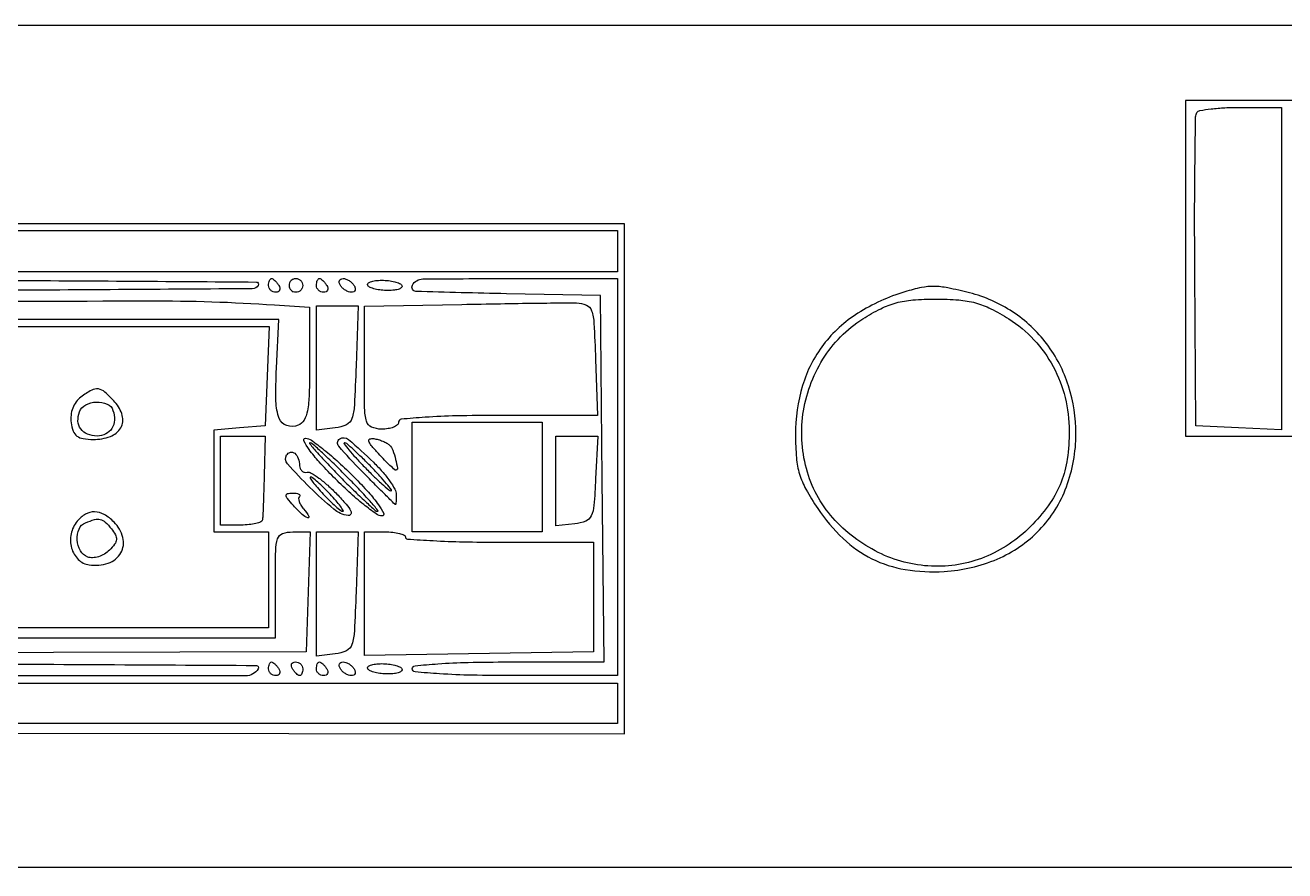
# Model space of a CAD drawing. Header units: inches. Extents: x 57 to 2760, y -193 to 2149.
# Drawn here: x 504.67 to 531.92, y 891.45 to 909.73 of the extents above; entities that cross this region are included whole.
import ezdxf

# ---------------------------------------------------------------- set-up
doc = ezdxf.new("R2010")
doc.units = ezdxf.units.IN
doc.header["$MEASUREMENT"] = 0
doc.set_wipeout_variables(frame=1)

# ---------------------------------------------------------------- blocks, each defined once
blk = doc.blocks.new('TG7-1H40CA')
blk.add_wipeout([(-0.386, 49.351), (148.648, 49.351), (148.648, -0.051), (-0.352, 0.023)])
for points in [[(74.148, 34.404), (110.455, 34.367), (110.455, 45.396), (83.66, 45.396, -0.000388)], [(64.735, 45.429, -0.000017), (56.91, 45.461, -0.408403)], [(58.693, 49.689), (148.648, 49.689), (148.648, 32.369), (147.834, 32.369, 0.008002), (147.304, 32.36, 0.11737), (147.125, 32.312, 0.230406), (147.042, 32.196, 0.041432), (147.02, 31.925), (147.02, 31.481), (1.203, 31.481)], [(124.666, 47.913), (124.666, 40.941), (123.741, 40.985), (122.816, 41.029), (122.794, 44.36, -0.001921), (122.79, 45.645, -0.003048), (122.798, 46.745, -0.000707), (122.812, 47.708, -0.133602), (122.84, 47.802, -0.217269), (122.904, 47.846, -0.012738), (123.146, 47.88, -0.017391), (123.445, 47.905, -0.011783), (123.787, 47.913), (124.666, 47.913)], [(110.307, 45.248), (110.307, 44.36), (83.364, 44.36, -0.000329), (70.871, 44.368, -0.001135), (62.778, 44.397, -0.000086), (56.503, 44.435, -0.412399), (56.421, 44.518, -0.063338), (56.431, 44.597, -0.019816), (56.466, 44.713, -0.01945), (56.515, 44.841, -0.020338), (56.574, 44.962, -0.271617), (56.902, 45.162, -0.001975), (60.227, 45.21, -0.002509), (66.005, 45.243, -0.000148), (83.517, 45.248), (110.307, 45.248)], [(103.292, 44.201, -0.200038), (103.405, 44.201, -0.097945), (103.453, 44.168, -0.097945), (103.486, 44.12, -0.099038)], [(110.307, 44.212), (110.307, 35.626), (108.086, 35.626, -0.004994), (107.154, 35.635, -0.011649), (106.458, 35.665, -0.006567), (105.926, 35.708, -0.387276), (105.865, 35.774, -0.385043), (105.925, 35.839, -0.007347), (106.421, 35.882, -0.012407), (107.073, 35.912, -0.0054), (107.94, 35.922), (110.015, 35.922), (109.976, 39.882), (109.937, 43.842), (107.901, 43.883, -0.002652), (105.946, 43.933, -0.563446), (105.869, 44.069, -0.268226), (106.094, 44.202, -0.002523), (108.086, 44.212), (110.307, 44.212)], [(103.486, 44.12, -0.200038), (103.486, 44.007, -0.097945), (103.453, 43.959, -0.097945), (103.405, 43.927, -0.200038), (103.292, 43.927, -0.097945)], [(103.656, 38.734), (103.571, 36.144), (89.902, 36.106, -0.000517), (82.793, 36.094, -0.002894), (78.987, 36.113, -0.000877), (76.371, 36.146, -0.507398), (76.295, 36.254, -0.318014), (76.441, 36.361, -0.000869), (79.037, 36.402, -0.002934), (82.778, 36.432, -0.000549), (89.631, 36.44), (102.905, 36.44), (102.905, 37.587, -0.004667), (102.912, 38.335, -0.074618), (102.954, 38.584, -0.230288), (103.062, 38.696, -0.087434), (103.281, 38.734), (103.656, 38.734)], [(110.307, 35.463), (110.307, 34.589), (37.916, 34.589), (37.916, 34.935, -0.024184), (37.923, 35.074, -0.027411), (37.943, 35.206, -0.028185), (37.972, 35.314, -0.117119), (38.008, 35.372, -0.198246), (38.098, 35.409, -0.000009), (48.678, 35.436, -0.000394), (60.353, 35.457, -0.000237), (74.203, 35.463), (110.307, 35.463)]]:
    blk.add_lwpolyline(points, format="xyb")
for points in [[(122.594, 48.061), (122.594, 40.807), (136.361, 40.807), (136.361, 48.061), (122.594, 48.061)], [(55.981, 43.176), (102.77, 43.176), (102.726, 42.102), (102.683, 41.029), (102.128, 40.983), (101.572, 40.937), (101.572, 38.734), (102.757, 38.734), (102.757, 36.662), (76.258, 36.662)], [(108.678, 41.103), (108.678, 38.734), (105.865, 38.734), (105.865, 41.103), (108.678, 41.103)]]:
    blk.add_lwpolyline(points)
for points in [[(102.535, 44.064, -0.258138), (102.405, 43.991, -0.000091), (96.614, 43.953, -0.00117), (89.457, 43.924, -0.000421), (79.275, 43.916, -0.000413), (69.036, 43.924, -0.001191), (61.936, 43.953, -0.000096), (56.239, 43.99, -0.585102), (56.199, 44.064, -0.258138), (56.328, 44.137, -0.000091), (62.119, 44.174, -0.00117), (69.277, 44.203, -0.000421), (79.458, 44.212, -0.000413), (89.697, 44.203, -0.001191), (96.797, 44.175, -0.000096), (102.494, 44.137, -0.585102)], [(102.979, 44.064, -0.082592), (103.002, 44.007, -0.161196), (102.997, 43.959, -0.182303), (102.966, 43.927, -0.108972), (102.913, 43.916, -0.093332), (102.854, 43.927, -0.09642), (102.803, 43.959, -0.099167), (102.769, 44.007, -0.105053), (102.757, 44.064, -0.042167), (102.761, 44.12, -0.061769), (102.776, 44.168, -0.081139), (102.797, 44.201, -0.210953), (102.822, 44.212, -0.151918), (102.853, 44.202, -0.038439), (102.895, 44.168, -0.035638), (102.939, 44.12, -0.029505)], [(104.015, 44.064, -0.082592), (104.038, 44.007, -0.161196), (104.034, 43.959, -0.182303), (104.002, 43.927, -0.108972), (103.95, 43.916, -0.093332), (103.89, 43.927, -0.09642), (103.839, 43.959, -0.099167), (103.805, 44.007, -0.105053), (103.793, 44.064, -0.042167), (103.798, 44.12, -0.061769), (103.812, 44.168, -0.081139), (103.833, 44.201, -0.210953), (103.858, 44.212, -0.151918), (103.889, 44.202, -0.038439), (103.931, 44.168, -0.035638), (103.975, 44.12, -0.029505)], [(104.607, 44.064, -0.076764), (104.631, 44.007, -0.154201), (104.628, 43.959, -0.186277), (104.6, 43.927, -0.117858), (104.551, 43.916, -0.085235), (104.487, 43.927, -0.053414), (104.419, 43.959, -0.051777), (104.357, 44.007, -0.064269), (104.311, 44.064, -0.076764), (104.287, 44.12, -0.154201), (104.29, 44.168, -0.186277), (104.319, 44.2, -0.117858), (104.368, 44.212, -0.085235), (104.431, 44.201, -0.053414), (104.499, 44.168, -0.051777), (104.561, 44.12, -0.064269)], [(105.643, 44.064, -0.343045), (105.639, 44.022, -0.112886), (105.583, 43.985, -0.059677), (105.479, 43.961, -0.028619), (105.342, 43.953, -0.027772), (105.195, 43.961, -0.034216), (105.06, 43.985, -0.036545), (104.954, 44.021, -0.157082), (104.903, 44.064, -0.343045), (104.908, 44.106, -0.112886), (104.963, 44.142, -0.059677), (105.068, 44.167, -0.028619), (105.205, 44.175, -0.027772), (105.351, 44.167, -0.034216), (105.486, 44.142, -0.036545), (105.593, 44.107, -0.157082)], [(116.523, 43.925, 0.066245), (115.506, 43.462, 0.089688), (114.76, 42.783, 0.091578), (114.31, 41.898, 0.072079), (114.156, 40.831, 0.020485), (114.176, 40.334, 0.053012), (114.243, 39.983, 0.053735), (114.382, 39.655, 0.021525), (114.637, 39.241, 0.053797), (115.187, 38.59, 0.074942), (115.81, 38.153, 0.075416), (116.531, 37.921, 0.055275), (117.372, 37.878, 0.085245), (118.519, 38.147, 0.101865), (119.432, 38.776, 0.102782), (120.016, 39.708, 0.088248), (120.223, 40.85, 0.078227), (120.062, 41.889, 0.084342), (119.591, 42.8, 0.085705), (118.853, 43.492, 0.084233), (117.921, 43.903, 0.011792), (117.449, 44.01, 0.045833), (117.151, 44.042, 0.05525), (116.88, 44.017, 0.02271)], [(103.645, 42.363, -0.007176), (103.635, 41.706, -0.038955), (103.598, 41.352, -0.082383), (103.524, 41.148, -0.174528), (103.398, 41.04, -0.168598), (103.15, 41.032, -0.23017), (102.989, 41.183, -0.087418), (102.918, 41.557, -0.015661), (102.929, 42.271), (102.979, 43.324), (79.552, 43.324, -0.000414), (69.253, 43.332, -0.00116), (62.037, 43.361, -0.000076), (56.197, 43.399, -0.412285), (56.125, 43.471, -0.413129), (56.228, 43.574, -0.00001), (78.779, 43.657, -0.000143), (100.174, 43.73, -0.01762), (102.885, 43.642), (103.645, 43.591)], [(104.65, 42.324, -0.004218), (104.614, 41.469, -0.068491), (104.561, 41.187, -0.203522), (104.441, 41.051, -0.082613), (104.2, 40.982), (103.793, 40.935), (103.793, 43.62), (104.693, 43.62)], [(109.831, 42.465), (109.874, 41.251), (107.722, 41.251, 0.005176), (106.82, 41.242, 0.011991), (106.145, 41.212, 0.006916), (105.629, 41.169, 0.386273), (105.569, 41.103, -0.226478), (105.542, 41.046, -0.074992), (105.461, 40.998, -0.057076), (105.341, 40.966, -0.038131), (105.199, 40.955, -0.104038), (104.985, 41, -0.224775), (104.877, 41.125, -0.064298), (104.836, 41.408, -0.003725), (104.829, 42.283), (104.829, 43.612), (106.939, 43.653, -0.00063), (107.774, 43.668, -0.000824), (108.537, 43.68, -0.000606), (109.177, 43.687, -0.007684), (109.418, 43.686, -0.099178), (109.632, 43.639, -0.210456), (109.744, 43.517, -0.068116), (109.797, 43.246, -0.004678)], [(118.768, 43.34, -0.06439), (119.314, 42.887, -0.063367), (119.729, 42.308, -0.06279), (119.989, 41.637, -0.061191), (120.077, 40.918, -0.035297), (120.034, 40.31, -0.057747), (119.903, 39.811, -0.058708), (119.664, 39.361, -0.03788), (119.291, 38.902, -0.101046), (118.314, 38.217, -0.107506), (117.169, 37.99, -0.105474), (116.015, 38.258, -0.093988), (115.016, 38.98, -0.117957), (114.413, 40.027, -0.106278), (114.318, 41.276, -0.105157), (114.746, 42.465, -0.11315), (115.612, 43.34, -0.025269), (116, 43.56, -0.049961), (116.33, 43.686, -0.046689), (116.693, 43.748, -0.019458), (117.19, 43.768, -0.019458), (117.687, 43.748, -0.046689), (118.05, 43.686, -0.049961), (118.381, 43.56, -0.025269)], [(98.7, 41.65, 0.074966), (98.594, 41.545, 0.068412), (98.52, 41.411, 0.06589), (98.484, 41.257, 0.061062), (98.487, 41.095, 0.055109), (98.533, 40.913, 0.141816), (98.613, 40.806, 0.124449), (98.746, 40.75, 0.037918), (98.966, 40.733, 0.087409), (99.335, 40.798, 0.175688), (99.559, 40.985, 0.202901), (99.593, 41.251, 0.115821), (99.434, 41.538, 0.023283), (99.216, 41.758, 0.148951), (99.076, 41.824, 0.166196), (98.931, 41.798, 0.030828)], [(99.392, 41.362, -0.093014), (99.423, 41.152, -0.130267), (99.369, 40.972, -0.140291), (99.236, 40.851, -0.115447), (99.049, 40.807, -0.093755), (98.839, 40.847, -0.14337), (98.694, 40.959, -0.147883), (98.635, 41.129, -0.101953), (98.668, 41.332, -0.184894), (98.801, 41.48, -0.108361), (99.034, 41.542, -0.112925), (99.265, 41.499, -0.209666)], [(102.663, 39.956, -0.001453), (102.653, 39.622, -0.002012), (102.643, 39.322, -0.00125), (102.632, 39.07, -0.025103), (102.625, 38.993, -0.26386), (102.591, 38.95, -0.039312), (102.483, 38.915, -0.035663), (102.336, 38.891, -0.023525), (102.165, 38.882), (101.72, 38.882), (101.72, 40.807), (102.685, 40.807)], [(104.607, 39.919, -0.011922), (104.918, 39.59, -0.026319), (105.135, 39.321, -0.039583), (105.249, 39.134, -0.559281), (105.215, 39.08, -0.155718), (105.088, 39.121, -0.013793), (104.815, 39.326, -0.01698), (104.497, 39.597, -0.012413), (104.163, 39.919, -0.011922), (103.853, 40.248, -0.026319), (103.635, 40.516, -0.039583), (103.521, 40.703, -0.559281), (103.555, 40.758, -0.155718), (103.683, 40.717, -0.013793), (103.956, 40.511, -0.01698), (104.273, 40.24, -0.012413)], [(104.311, 39.919, 0.004742), (104.596, 39.635, 0.007334), (104.848, 39.396, 0.002958), (105.066, 39.197, 0.185287), (105.114, 39.179, 0.640504), (105.124, 39.199, 0.00414), (104.952, 39.396, 0.008579), (104.734, 39.635, 0.004766), (104.459, 39.919, 0.004742), (104.174, 40.202, 0.007334), (103.922, 40.441, 0.002958), (103.704, 40.641, 0.185287), (103.656, 40.659, 0.640504), (103.647, 40.638, 0.00414), (103.818, 40.441, 0.008579), (104.037, 40.203, 0.004766)], [(105.027, 40.238, -0.020872), (105.216, 40.039, -0.025137), (105.375, 39.837, -0.025049), (105.49, 39.657, -0.129934), (105.52, 39.544, -0.007739), (105.519, 39.46, -0.012846), (105.515, 39.39, -0.006455), (105.509, 39.333, -0.382879), (105.502, 39.327, -0.197473), (105.49, 39.332, -0.000206), (105.278, 39.541, -0.001908), (105.042, 39.777, -0.001165), (104.765, 40.057, -0.014762), (104.276, 40.584, -0.448323), (104.296, 40.743, -0.341682), (104.487, 40.733, -0.014136)], [(104.829, 40.141, 0.006872), (105.027, 39.942, 0.010289), (105.206, 39.775, 0.005603), (105.359, 39.64, 0.179379), (105.405, 39.623, 0.621612), (105.415, 39.643, 0.009195), (105.31, 39.775, 0.012869), (105.165, 39.942, 0.006921), (104.977, 40.141, 0.006872), (104.779, 40.339, 0.010289), (104.601, 40.507, 0.005603), (104.447, 40.642, 0.179379), (104.401, 40.659, 0.621612), (104.391, 40.639, 0.009195), (104.496, 40.507, 0.012869), (104.642, 40.34, 0.006921)], [(105.372, 40.61, -0.105676), (105.444, 40.499, -0.029668), (105.506, 40.3, -0.025263), (105.544, 40.109, -0.457226), (105.508, 40.067, -0.191024), (105.486, 40.076, -0.003036), (105.384, 40.172, -0.007514), (105.267, 40.288, -0.004851), (105.135, 40.426, -0.012097), (104.976, 40.604, -0.099281), (104.923, 40.699, -0.410448), (104.946, 40.744, -0.117684), (105.031, 40.751, -0.033515), (105.129, 40.73, -0.0285), (105.228, 40.695, -0.029496), (105.314, 40.653, -0.068542)], [(109.833, 39.882, -0.007903), (109.796, 39.302, -0.089069), (109.737, 39.08, -0.193745), (109.618, 38.968, -0.064136), (109.381, 38.91), (108.974, 38.863), (108.974, 40.807), (109.877, 40.807)], [(103.43, 40.165, 0.092852), (103.444, 40.102, 0.110854), (103.48, 40.052, 0.116654), (103.533, 40.024, 0.111213), (103.593, 40.022, -0.184803), (103.68, 40.007, -0.022465), (103.846, 39.896, -0.024232), (104.037, 39.741, -0.017741), (104.234, 39.552, -0.012978), (104.438, 39.33, -0.05956), (104.537, 39.185, -0.258207), (104.535, 39.115, -0.305419), (104.476, 39.087, -0.139135), (104.168, 39.225, -0.019927), (103.651, 39.696, -0.015039), (103.165, 40.205, -0.333), (103.148, 40.397, -0.202152), (103.229, 40.455, -0.2306), (103.322, 40.433, -0.134835), (103.399, 40.324, -0.077295)], [(103.941, 39.549, 0.00989), (104.08, 39.407, 0.014186), (104.208, 39.287, 0.00995), (104.319, 39.194, 0.171788), (104.363, 39.179, 0.588095), (104.373, 39.198, 0.020261), (104.313, 39.287, 0.019379), (104.217, 39.407, 0.009992), (104.089, 39.549, 0.00989), (103.95, 39.69, 0.014186), (103.822, 39.81, 0.00995), (103.711, 39.903, 0.171788), (103.667, 39.919, 0.588095), (103.657, 39.899, 0.020261), (103.717, 39.81, 0.019379), (103.813, 39.691, 0.009992)], [(103.424, 39.501, 0.213677), (103.408, 39.458, 0.067767), (103.421, 39.391, 0.053781), (103.458, 39.311, 0.037643), (103.516, 39.229, -0.034795), (103.631, 39.069, -0.700731), (103.606, 39.036, -0.110649), (103.486, 39.108, -0.018492), (103.297, 39.302, -0.011311), (103.164, 39.456, -0.152666), (103.136, 39.524, -0.381232), (103.164, 39.562, -0.049601), (103.274, 39.573, -0.031019), (103.355, 39.568, -0.082088), (103.41, 39.552, -0.206853), (103.431, 39.528, -0.279083)], [(98.618, 38.965, 0.121853), (98.486, 38.691, 0.119743), (98.496, 38.385, 0.131277), (98.64, 38.138, 0.161084), (98.879, 38.02, 0.116934), (99.289, 38.058, 0.182217), (99.561, 38.28, 0.196821), (99.606, 38.611, 0.134067), (99.415, 38.946, 0.065474), (99.201, 39.11, 0.125753), (98.995, 39.168, 0.138742), (98.799, 39.118, 0.087753)], [(99.358, 38.801, -0.047103), (99.446, 38.672, -0.151086), (99.467, 38.571, -0.137159), (99.428, 38.469, -0.036218), (99.314, 38.337, -0.062982), (99.206, 38.254, -0.058342), (99.079, 38.197, -0.062367), (98.952, 38.174, -0.104872), (98.845, 38.191, -0.174823), (98.687, 38.328, -0.112155), (98.618, 38.562, -0.117114), (98.657, 38.796, -0.199141), (98.797, 38.932, -0.027703), (98.995, 39, -0.12636), (99.116, 39.003, -0.13166), (99.221, 38.947, -0.031114)], [(104.65, 37.439, -0.004218), (104.614, 36.584, -0.068491), (104.561, 36.301, -0.203522), (104.441, 36.166, -0.082613), (104.2, 36.097), (103.793, 36.05), (103.793, 38.734), (104.693, 38.734)], [(105.718, 38.623, 0.394254), (105.76, 38.579, 0.002884), (106.316, 38.545, 0.00851), (106.973, 38.52, 0.005113), (107.753, 38.512), (109.788, 38.512), (109.788, 36.144), (104.829, 36.063), (104.829, 38.734), (105.273, 38.734, -0.023597), (105.444, 38.726, -0.037632), (105.587, 38.702, -0.043728), (105.69, 38.666, -0.295303)], [(102.535, 35.774, -0.259915), (102.26, 35.621, -0.000017), (74.101, 35.62, -0.000015), (45.915, 35.621, -0.414196), (45.762, 35.774, -0.412627), (45.835, 35.847, -0.000053), (52.907, 35.885, -0.000963), (61.652, 35.913, -0.000339), (74.194, 35.922, -0.000336), (86.765, 35.913, -0.00097), (95.481, 35.885, -0.000064), (102.494, 35.847, -0.585545)], [(102.979, 35.774, -0.082592), (103.002, 35.717, -0.161196), (102.997, 35.669, -0.182303), (102.966, 35.637, -0.108972), (102.913, 35.626, -0.093332), (102.854, 35.637, -0.09642), (102.803, 35.669, -0.099167), (102.769, 35.717, -0.105053), (102.757, 35.774, -0.042167), (102.761, 35.83, -0.061769), (102.776, 35.878, -0.081139), (102.797, 35.911, -0.210953), (102.822, 35.922, -0.151918), (102.853, 35.912, -0.038439), (102.895, 35.878, -0.035638), (102.939, 35.83, -0.029505)], [(103.497, 35.774, -0.042167), (103.492, 35.717, -0.061769), (103.478, 35.669, -0.081139), (103.457, 35.637, -0.210953), (103.432, 35.626, -0.151918), (103.4, 35.635, -0.038439), (103.359, 35.669, -0.035638), (103.315, 35.717, -0.029505), (103.275, 35.774, -0.082592), (103.252, 35.83, -0.161196), (103.256, 35.878, -0.182303), (103.288, 35.91, -0.108972), (103.34, 35.922, -0.093332), (103.4, 35.91, -0.09642), (103.451, 35.878, -0.099167), (103.485, 35.83, -0.105053)], [(104.015, 35.774, -0.082592), (104.038, 35.717, -0.161196), (104.034, 35.669, -0.182303), (104.002, 35.637, -0.108972), (103.95, 35.626, -0.093332), (103.89, 35.637, -0.09642), (103.839, 35.669, -0.099167), (103.805, 35.717, -0.105053), (103.793, 35.774, -0.042167), (103.798, 35.83, -0.061769), (103.812, 35.878, -0.081139), (103.833, 35.911, -0.210953), (103.858, 35.922, -0.151918), (103.889, 35.912, -0.038439), (103.931, 35.878, -0.035638), (103.975, 35.83, -0.029505)], [(104.607, 35.774, -0.076764), (104.631, 35.717, -0.154201), (104.628, 35.669, -0.186277), (104.6, 35.637, -0.117858), (104.551, 35.626, -0.085235), (104.487, 35.637, -0.053414), (104.419, 35.669, -0.051777), (104.357, 35.717, -0.064269), (104.311, 35.774, -0.076764), (104.287, 35.83, -0.154201), (104.29, 35.878, -0.186277), (104.319, 35.91, -0.117858), (104.368, 35.922, -0.085235), (104.431, 35.911, -0.053414), (104.499, 35.878, -0.051777), (104.561, 35.83, -0.064269)], [(105.643, 35.774, -0.343045), (105.639, 35.732, -0.112886), (105.583, 35.695, -0.059677), (105.479, 35.671, -0.028619), (105.342, 35.663, -0.027772), (105.195, 35.671, -0.034216), (105.06, 35.695, -0.036545), (104.954, 35.731, -0.157082), (104.903, 35.774, -0.343045), (104.908, 35.816, -0.112886), (104.963, 35.852, -0.059677), (105.068, 35.877, -0.028619), (105.205, 35.885, -0.027772), (105.351, 35.877, -0.034216), (105.486, 35.852, -0.036545), (105.593, 35.817, -0.157082)]]:
    blk.add_lwpolyline(points, format="xyb", close=True)
for centre, radius, start, end in [((103.35, 44.063), 0.149, 112.6241, 157.3759), ((103.348, 44.064), 0.147, 157.376, 202.6241), ((103.35, 44.065), 0.149, 202.6241, 247.3759)]:
    blk.add_arc(centre, radius, start, end)

msp = doc.modelspace()

# ---------------------------------------------------------------- block references
at = {"linetype": 'Continuous'}
msp.add_blockref('TG7-1H40CA', (407.17835, 860.04158), dxfattribs=at)

doc.saveas('drawing.dxf')
